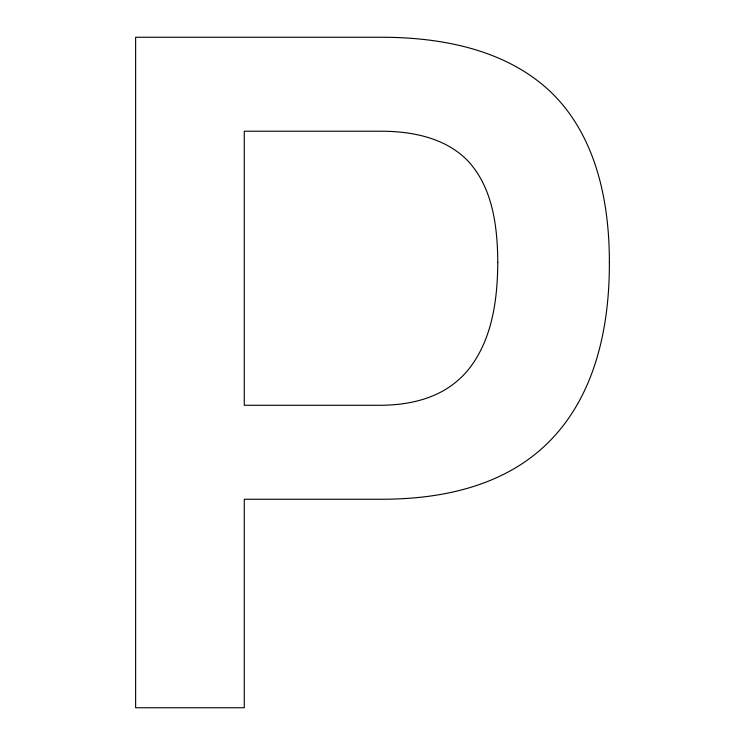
<?xml version="1.0" encoding="UTF-8"?>
<svg xmlns="http://www.w3.org/2000/svg" width="745" height="745" viewBox="0 0 745 745"><rect width="100%" height="100%" fill="white"/><g stroke="black" fill="none" stroke-linecap="round" stroke-linejoin="round"><path stroke-width="1.12" d="M609.373 262.38C609.559 324.783 596.335 391.796 552.12 438.572A168.053 168.053 0 0 1 528.661 459.19C486.308 489.875 432.603 499.252 381.31 499.262L244.276 499.262L244.276 707.75L135.627 707.75L135.627 37.25L381.31 37.25C441.962 37.278 507.466 49.626 552.362 93.535C596.521 137.387 609.429 202.286 609.373 262.38M497.79 262.38C497.502 299.583 492.361 339.552 468.428 369.567A89.931 89.931 0 0 1 442.269 391.339C423.365 401.602 401.648 405.187 380.332 405.289L244.276 405.289L244.276 131.222L380.332 131.222C412.153 131.111 447.13 137.937 469.406 162.54C493.19 189.658 497.492 227.709 497.79 262.38"/></g></svg>
